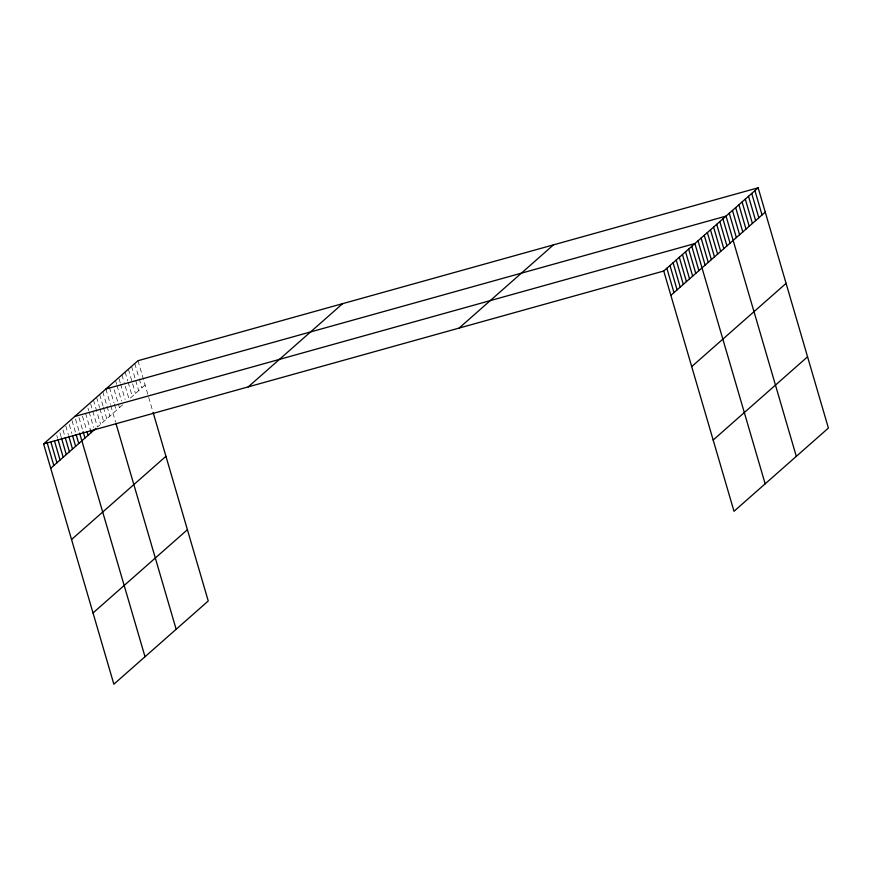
<?xml version="1.0" encoding="UTF-8"?>
<svg xmlns="http://www.w3.org/2000/svg" width="872" height="872" viewBox="0 0 872 872"><rect width="100%" height="100%" fill="white"/><g stroke="black" fill="none" stroke-linecap="round" stroke-linejoin="round"><path stroke-width="0.65" stroke-dasharray="4.36 3.27" d="M122.636 404.848L97.435 427.062L90.699 404.019M145.101 385.032L129.056 399.18L124.565 383.822M137.994 360.714L153.145 412.543M134.779 363.537L138.899 377.62M139.269 378.906L141.896 387.866M131.574 366.371L135.313 379.178M135.683 380.454L138.681 390.7M128.358 369.205L135.476 393.523M125.154 372.028L127.77 380.988M128.151 382.274L132.261 396.357M121.938 374.862L124.184 382.546M119.104 378.971L120.227 382.808M120.609 384.094L125.099 399.452M115.529 380.519L116.652 384.356M117.022 385.642L121.513 401M114.188 389.751L119.431 407.671M109.48 387.462L113.97 402.82M114.352 404.107L116.216 410.505M105.894 389.01L110.384 404.368M110.766 405.654L115.573 422.081M102.787 391.757L109.894 416.075M99.67 394.504L103.038 406.025M103.408 407.3L106.776 418.822M96.552 397.251L99.55 407.486M99.92 408.772L103.67 421.568M93.435 399.997L100.553 424.315M87.952 408.042L88.704 410.603M89.075 411.889L93.576 427.247M85.587 413.35L90.459 429.994M82.48 416.097L86.59 430.179M78.981 417.568L82.731 430.365M75.493 419.029L79.243 431.836M72.005 420.5L75.755 433.297M69.27 424.522L71.886 433.482M65.782 425.994L68.398 434.954M63.035 430.016L64.91 436.414M59.928 432.763L61.051 436.6M56.811 435.51L57.552 438.071"/><path stroke-width="1.31" d="M153.145 412.543L208.245 600.982L113.861 684.204L43.6 443.935L137.994 360.714L758.139 187.796L828.4 428.065L734.006 511.286L663.756 271.018L758.139 187.796M50.718 468.264L95.876 428.435M71.548 539.517L165.942 456.296M248.248 386.874L342.642 303.652M93.021 612.94L187.415 529.718M459.097 328.079L553.491 244.858M670.862 295.346L765.256 212.114M691.703 366.6L786.086 283.378M713.176 440.022L807.559 356.801M105.894 389.01L726.049 216.093L796.31 456.361M74.752 416.467L694.897 243.55L765.158 483.829M43.6 443.935L663.756 271.018M754.934 190.619L762.041 214.948M751.719 193.453L758.836 217.782M748.514 196.287L755.621 220.605M745.298 199.11L752.416 223.439M742.094 201.944L749.212 226.262M738.889 204.767L745.996 229.096M735.674 207.601L742.791 231.93M732.469 210.435L739.576 234.753M729.254 213.259L736.371 237.587M722.932 218.839L730.049 243.157M719.814 221.586L726.932 245.904M716.708 224.333L723.814 248.651M713.59 227.08L720.697 251.398M710.473 229.827L717.591 254.144M707.356 232.562L714.473 256.891M704.249 235.309L711.356 259.638M701.132 238.056L708.238 262.385M698.014 240.803L705.132 265.132M691.779 246.296L698.897 270.625M688.673 249.043L695.78 273.372M685.556 251.79L692.662 276.119M682.438 254.537L689.556 278.866M679.321 257.284L686.438 281.612M676.214 260.03L683.321 284.359M673.097 262.777L680.204 287.106M669.979 265.524L677.097 289.853M666.862 268.271L673.98 292.6M115.932 423.334L176.155 629.279M90.459 429.994L91.211 432.556M86.971 431.466L88.094 435.302M83.102 431.651L84.976 438.049M79.614 433.112L145.014 656.747M76.126 434.583L78.742 443.543M72.638 436.044L75.635 446.29M68.768 436.229L72.518 449.036M65.28 437.7L69.4 451.783M61.422 437.886L66.283 454.53M57.934 439.346L63.176 457.277M54.446 440.818L60.059 460.024M50.958 442.278L56.942 462.77M47.088 442.464L53.824 465.517"/></g></svg>
